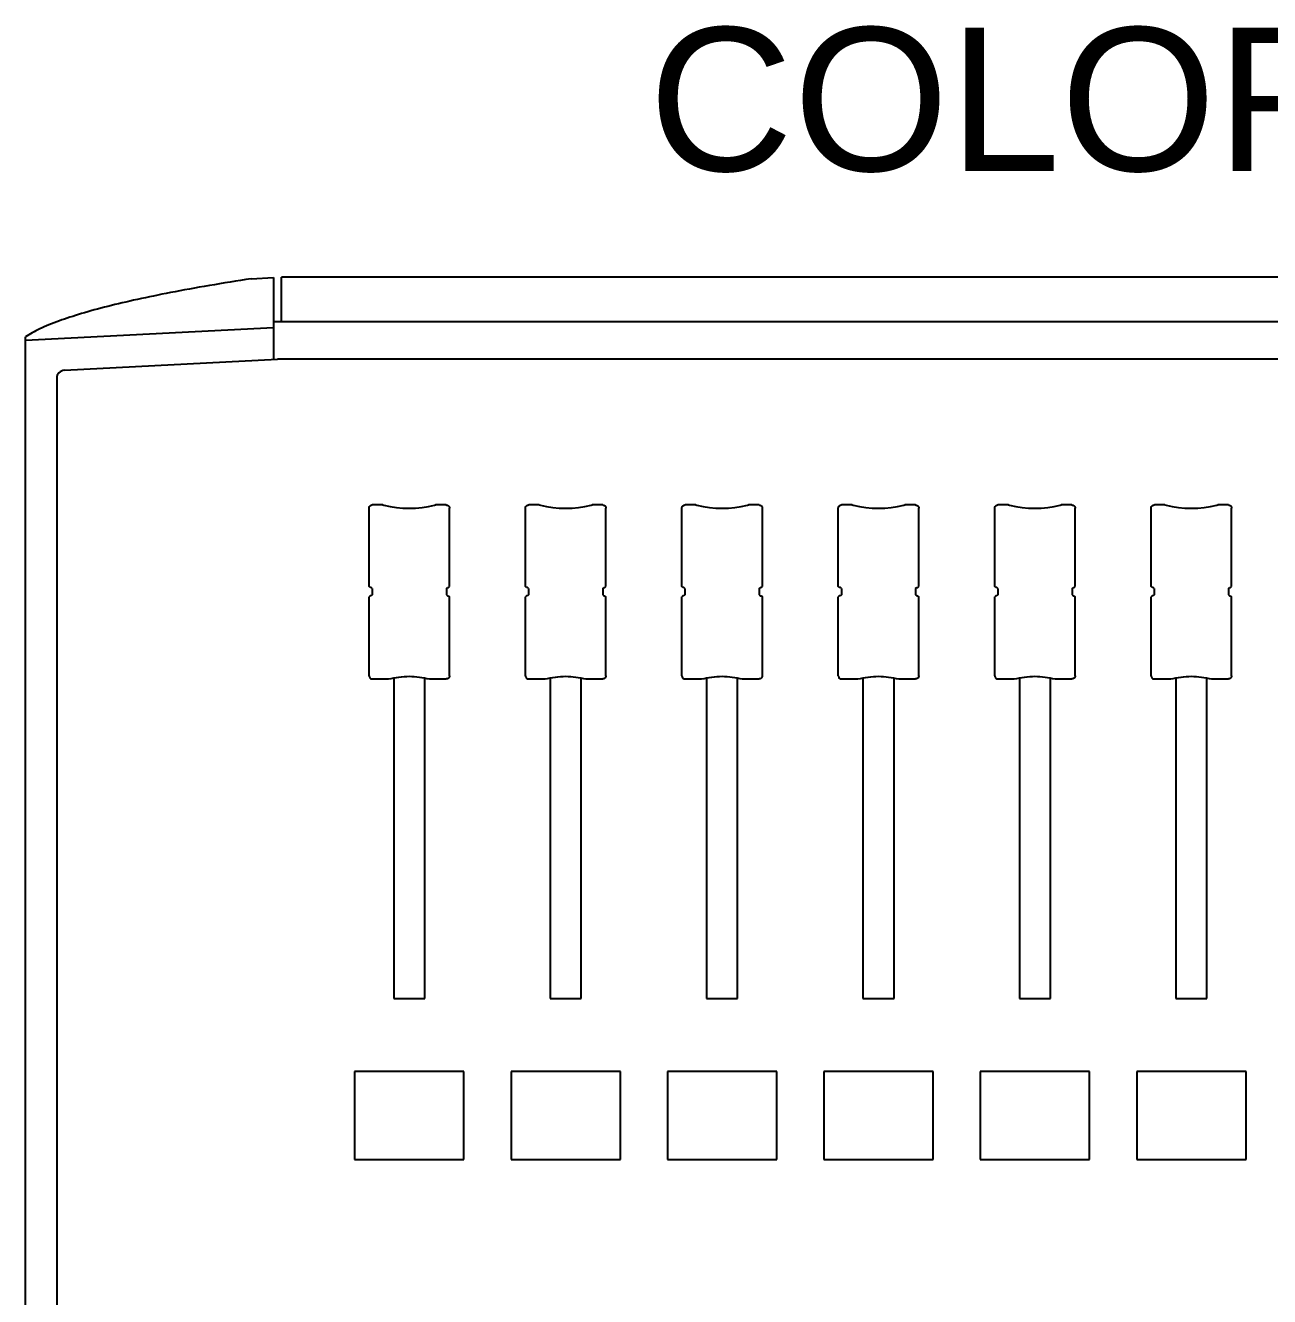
# Model space of a CAD drawing. Extents: x -49 to 275, y -8 to 142.
# Drawn here: x 80.23 to 86.19, y 93.26 to 99.36 of the extents above; entities that cross this region are included whole.
import ezdxf
from ezdxf.enums import TextEntityAlignment as Align

# ---------------------------------------------------------------- set-up
doc = ezdxf.new("R2010")
doc.units = 0
doc.header["$LTSCALE"] = 0.5
doc.header["$MEASUREMENT"] = 0
doc.layers.get('0').update_dxf_attribs({"linetype": 'CONTINUOUS'})
doc.layers.add('RISER', color=7, linetype='CONTINUOUS')
doc.styles.add('ARIAL', font='arial.ttf')

# ---------------------------------------------------------------- blocks, each defined once
blk = doc.blocks.new('*U33')
at = {"layer": 'RISER'}
for p, q in [((-12.0707, 5.3353), (-11.9646, 5.3416)), ((-11.9646, 5.3416), (-11.9646, 4.9486)), ((-11.9252, 5.1291), (-11.9252, 5.3429)), ((11.9252, 5.3429), (-11.9252, 5.3429)), ((11.9646, 5.1291), (-11.9646, 5.1291)), ((-13.1535, 5.0404), (-11.9646, 5.1022)), ((-13.1535, -5.0567), (-13.1535, 5.0567)), ((-12.9664, 4.8965), (-11.9449, 4.9496)), ((11.9449, 4.9496), (-11.9449, 4.9496)), ((-13.0037, 4.8599), (-13.0037, -5.0616)), ((-11.506, 3.8589), (-11.506, 4.235)), ((-11.4395, 4.2504), (-11.4904, 4.2504)), ((-11.4395, 4.2504), (-11.4345, 4.2498)), ((-11.1915, 4.2498), (-11.1865, 4.2504)), ((-11.1356, 4.2504), (-11.1865, 4.2504)), ((-11.12, 3.8589), (-11.12, 4.235)), ((-10.756, 3.8589), (-10.756, 4.235)), ((-10.6895, 4.2504), (-10.7404, 4.2504)), ((-10.6895, 4.2504), (-10.6845, 4.2498)), ((-10.4415, 4.2498), (-10.4365, 4.2504)), ((-10.3856, 4.2504), (-10.4365, 4.2504)), ((-10.37, 3.8589), (-10.37, 4.235)), ((-10.006, 3.8589), (-10.006, 4.235)), ((-9.9394, 4.2504), (-9.9904, 4.2504)), ((-9.9394, 4.2504), (-9.9345, 4.2498)), ((-9.6915, 4.2498), (-9.6865, 4.2504)), ((-9.6356, 4.2504), (-9.6865, 4.2504)), ((-9.62, 3.8589), (-9.62, 4.235)), ((-9.256, 3.8589), (-9.256, 4.235)), ((-9.1894, 4.2504), (-9.2404, 4.2504)), ((-9.1894, 4.2504), (-9.1845, 4.2498)), ((-8.9415, 4.2498), (-8.9365, 4.2504)), ((-8.8856, 4.2504), (-8.9365, 4.2504)), ((-8.87, 3.8589), (-8.87, 4.235)), ((-8.506, 3.8589), (-8.506, 4.235)), ((-8.4394, 4.2504), (-8.4904, 4.2504)), ((-8.4394, 4.2504), (-8.4345, 4.2498)), ((-8.1915, 4.2498), (-8.1865, 4.2504)), ((-8.1356, 4.2504), (-8.1865, 4.2504)), ((-8.12, 3.8589), (-8.12, 4.235)), ((-7.756, 3.8589), (-7.756, 4.235)), ((-7.6894, 4.2504), (-7.7404, 4.2504)), ((-7.6894, 4.2504), (-7.6845, 4.2498)), ((-7.4415, 4.2498), (-7.4365, 4.2504)), ((-7.3856, 4.2504), (-7.4365, 4.2504)), ((-7.37, 3.8589), (-7.37, 4.235)), ((-11.501, 3.8539), (-11.506, 3.8589)), ((-11.496, 3.8539), (-11.501, 3.8539)), ((-11.491, 3.849), (-11.496, 3.8539)), ((-11.491, 3.849), (-11.491, 3.8192)), ((-11.135, 3.849), (-11.13, 3.8539)), ((-11.135, 3.849), (-11.135, 3.8192)), ((-11.13, 3.8539), (-11.125, 3.8539)), ((-11.125, 3.8539), (-11.12, 3.8589)), ((-10.751, 3.8539), (-10.756, 3.8589)), ((-10.746, 3.8539), (-10.751, 3.8539)), ((-10.741, 3.849), (-10.746, 3.8539)), ((-10.741, 3.849), (-10.741, 3.8192)), ((-10.385, 3.849), (-10.38, 3.8539)), ((-10.385, 3.849), (-10.385, 3.8192)), ((-10.38, 3.8539), (-10.375, 3.8539)), ((-10.375, 3.8539), (-10.37, 3.8589)), ((-10.001, 3.8539), (-10.006, 3.8589)), ((-9.996, 3.8539), (-10.001, 3.8539)), ((-9.991, 3.849), (-9.996, 3.8539)), ((-9.991, 3.849), (-9.991, 3.8192)), ((-9.635, 3.849), (-9.63, 3.8539)), ((-9.635, 3.849), (-9.635, 3.8192)), ((-9.63, 3.8539), (-9.625, 3.8539)), ((-9.625, 3.8539), (-9.62, 3.8589)), ((-9.251, 3.8539), (-9.256, 3.8589)), ((-9.246, 3.8539), (-9.251, 3.8539)), ((-9.241, 3.849), (-9.246, 3.8539)), ((-9.241, 3.849), (-9.241, 3.8192)), ((-8.885, 3.849), (-8.88, 3.8539)), ((-8.885, 3.849), (-8.885, 3.8192)), ((-8.88, 3.8539), (-8.875, 3.8539)), ((-8.875, 3.8539), (-8.87, 3.8589)), ((-8.501, 3.8539), (-8.506, 3.8589)), ((-8.496, 3.8539), (-8.501, 3.8539)), ((-8.491, 3.849), (-8.496, 3.8539)), ((-8.491, 3.849), (-8.491, 3.8192)), ((-8.135, 3.849), (-8.13, 3.8539)), ((-8.135, 3.849), (-8.135, 3.8192)), ((-8.13, 3.8539), (-8.125, 3.8539)), ((-8.125, 3.8539), (-8.12, 3.8589)), ((-7.751, 3.8539), (-7.756, 3.8589)), ((-7.746, 3.8539), (-7.751, 3.8539)), ((-7.741, 3.849), (-7.746, 3.8539)), ((-7.741, 3.849), (-7.741, 3.8192)), ((-7.385, 3.849), (-7.38, 3.8539)), ((-7.385, 3.849), (-7.385, 3.8192)), ((-7.38, 3.8539), (-7.375, 3.8539)), ((-7.375, 3.8539), (-7.37, 3.8589)), ((-11.501, 3.8142), (-11.506, 3.8093)), ((-11.506, 3.4315), (-11.506, 3.8093)), ((-11.496, 3.8142), (-11.501, 3.8142)), ((-11.491, 3.8192), (-11.496, 3.8142)), ((-11.135, 3.8192), (-11.13, 3.8142)), ((-11.13, 3.8142), (-11.125, 3.8142)), ((-11.125, 3.8142), (-11.12, 3.8093)), ((-11.12, 3.4315), (-11.12, 3.8093)), ((-10.751, 3.8142), (-10.756, 3.8093)), ((-10.756, 3.4315), (-10.756, 3.8093)), ((-10.746, 3.8142), (-10.751, 3.8142)), ((-10.741, 3.8192), (-10.746, 3.8142)), ((-10.385, 3.8192), (-10.38, 3.8142)), ((-10.38, 3.8142), (-10.375, 3.8142)), ((-10.375, 3.8142), (-10.37, 3.8093)), ((-10.37, 3.4315), (-10.37, 3.8093)), ((-10.001, 3.8142), (-10.006, 3.8093)), ((-10.006, 3.4315), (-10.006, 3.8093)), ((-9.996, 3.8142), (-10.001, 3.8142)), ((-9.991, 3.8192), (-9.996, 3.8142)), ((-9.635, 3.8192), (-9.63, 3.8142)), ((-9.63, 3.8142), (-9.625, 3.8142)), ((-9.625, 3.8142), (-9.62, 3.8093)), ((-9.62, 3.4315), (-9.62, 3.8093)), ((-9.251, 3.8142), (-9.256, 3.8093)), ((-9.256, 3.4315), (-9.256, 3.8093)), ((-9.246, 3.8142), (-9.251, 3.8142)), ((-9.241, 3.8192), (-9.246, 3.8142)), ((-8.885, 3.8192), (-8.88, 3.8142)), ((-8.88, 3.8142), (-8.875, 3.8142)), ((-8.875, 3.8142), (-8.87, 3.8093)), ((-8.87, 3.4315), (-8.87, 3.8093)), ((-8.501, 3.8142), (-8.506, 3.8093)), ((-8.506, 3.4315), (-8.506, 3.8093)), ((-8.496, 3.8142), (-8.501, 3.8142)), ((-8.491, 3.8192), (-8.496, 3.8142)), ((-8.135, 3.8192), (-8.13, 3.8142)), ((-8.13, 3.8142), (-8.125, 3.8142)), ((-8.125, 3.8142), (-8.12, 3.8093)), ((-8.12, 3.4315), (-8.12, 3.8093)), ((-7.751, 3.8142), (-7.756, 3.8093)), ((-7.756, 3.4315), (-7.756, 3.8093)), ((-7.746, 3.8142), (-7.751, 3.8142)), ((-7.741, 3.8192), (-7.746, 3.8142)), ((-7.385, 3.8192), (-7.38, 3.8142)), ((-7.38, 3.8142), (-7.375, 3.8142)), ((-7.375, 3.8142), (-7.37, 3.8093)), ((-7.37, 3.4315), (-7.37, 3.8093)), ((-11.4904, 3.416), (-11.4283, 3.416)), ((-11.4283, 3.416), (-11.4121, 3.4163)), ((-11.3875, 3.4194), (-11.3875, 1.884)), ((-11.2385, 1.884), (-11.2385, 3.4194)), ((-11.2162, 3.4166), (-11.1949, 3.416)), ((-11.1949, 3.416), (-11.1356, 3.416)), ((-10.7404, 3.416), (-10.6783, 3.416)), ((-10.6783, 3.416), (-10.6621, 3.4163)), ((-10.6375, 3.4194), (-10.6375, 1.884)), ((-10.4885, 1.884), (-10.4885, 3.4194)), ((-10.4662, 3.4166), (-10.4449, 3.416)), ((-10.4449, 3.416), (-10.3856, 3.416)), ((-9.9904, 3.416), (-9.9283, 3.416)), ((-9.9283, 3.416), (-9.9121, 3.4163)), ((-9.8875, 3.4194), (-9.8875, 1.884)), ((-9.7385, 1.884), (-9.7385, 3.4194)), ((-9.7162, 3.4166), (-9.6949, 3.416)), ((-9.6949, 3.416), (-9.6356, 3.416)), ((-9.2404, 3.416), (-9.1783, 3.416)), ((-9.1783, 3.416), (-9.1621, 3.4163)), ((-9.1375, 3.4194), (-9.1375, 1.884)), ((-8.9885, 1.884), (-8.9885, 3.4194)), ((-8.9662, 3.4166), (-8.9449, 3.416)), ((-8.9449, 3.416), (-8.8856, 3.416)), ((-8.4904, 3.416), (-8.4283, 3.416)), ((-8.4283, 3.416), (-8.4121, 3.4163)), ((-8.3875, 3.4194), (-8.3875, 1.884)), ((-8.2385, 1.884), (-8.2385, 3.4194)), ((-8.2162, 3.4166), (-8.1949, 3.416)), ((-8.1949, 3.416), (-8.1356, 3.416)), ((-7.7404, 3.416), (-7.6783, 3.416)), ((-7.6783, 3.416), (-7.6621, 3.4163)), ((-7.6375, 3.4194), (-7.6375, 1.884)), ((-7.4885, 1.884), (-7.4885, 3.4194)), ((-7.4662, 3.4166), (-7.4449, 3.416)), ((-7.4449, 3.416), (-7.3856, 3.416)), ((-11.3875, 1.884), (-11.2385, 1.884)), ((-10.6375, 1.884), (-10.4885, 1.884)), ((-9.8875, 1.884), (-9.7385, 1.884)), ((-9.1375, 1.884), (-8.9885, 1.884)), ((-8.3875, 1.884), (-8.2385, 1.884)), ((-7.6375, 1.884), (-7.4885, 1.884)), ((-11.051, 1.5327), (-11.575, 1.5327)), ((-11.575, 1.5327), (-11.575, 1.1118)), ((-11.051, 1.1118), (-11.051, 1.5327)), ((-10.301, 1.5327), (-10.825, 1.5327)), ((-10.825, 1.5327), (-10.825, 1.1118)), ((-10.301, 1.1118), (-10.301, 1.5327)), ((-9.551, 1.5327), (-10.075, 1.5327)), ((-10.075, 1.5327), (-10.075, 1.1118)), ((-9.551, 1.1118), (-9.551, 1.5327)), ((-8.801, 1.5327), (-9.325, 1.5327)), ((-9.325, 1.5327), (-9.325, 1.1118)), ((-8.801, 1.1118), (-8.801, 1.5327)), ((-8.051, 1.5327), (-8.575, 1.5327)), ((-8.575, 1.5327), (-8.575, 1.1118)), ((-8.051, 1.1118), (-8.051, 1.5327)), ((-7.301, 1.5327), (-7.825, 1.5327)), ((-7.825, 1.5327), (-7.825, 1.1118)), ((-7.301, 1.1118), (-7.301, 1.5327)), ((-11.575, 1.1118), (-11.051, 1.1118)), ((-10.825, 1.1118), (-10.301, 1.1118)), ((-10.075, 1.1118), (-9.551, 1.1118)), ((-9.325, 1.1118), (-8.801, 1.1118)), ((-8.575, 1.1118), (-8.051, 1.1118)), ((-7.825, 1.1118), (-7.301, 1.1118))]:
    blk.add_line(p, q, dxfattribs=at)
for centre, radius, start, end in [((-12.9645, 4.8573), 0.0392, 92.77375, 179.79833), ((-11.313, 4.7385), 0.5036, 256.0343, 283.9657), ((-10.563, 4.7385), 0.5036, 256.0343, 283.9657), ((-9.813, 4.7385), 0.5036, 256.0343, 283.9657), ((-9.063, 4.7385), 0.5036, 256.0343, 283.9657), ((-8.313, 4.7385), 0.5036, 256.0343, 283.9657), ((-7.563, 4.7385), 0.5036, 256.0343, 283.9657)]:
    blk.add_arc(centre, radius, start, end, dxfattribs=at)
for points, knots in [([(-12.0707, 5.3353), (-12.1387, 5.3246), (-12.275, 5.3029), (-12.4568, 5.2696), (-12.6195, 5.2362), (-12.7626, 5.2026), (-12.8879, 5.1682), (-12.9975, 5.1321), (-13.0894, 5.0948), (-13.1321, 5.0694), (-13.1535, 5.0567)], [0, 0, 0, 0, 0.125281, 0.251368, 0.369432, 0.48749, 0.609014, 0.730544, 0.864741, 1, 1, 1, 1]), ([(-11.506, 4.235), (-11.5058, 4.2367), (-11.5055, 4.2402), (-11.5028, 4.2448), (-11.4988, 4.2483), (-11.4944, 4.2502), (-11.4915, 4.2504), (-11.4904, 4.2504)], [0, 0, 0, 0, 0.214856, 0.429664, 0.644194, 0.85861, 1, 1, 1, 1]), ([(-11.1356, 4.2504), (-11.1338, 4.2503), (-11.1303, 4.2499), (-11.1257, 4.2473), (-11.1221, 4.2433), (-11.1203, 4.239), (-11.1201, 4.2361), (-11.12, 4.235)], [0, 0, 0, 0, 0.214811, 0.429658, 0.644213, 0.858624, 1, 1, 1, 1]), ([(-10.756, 4.235), (-10.7558, 4.2367), (-10.7555, 4.2402), (-10.7528, 4.2448), (-10.7488, 4.2483), (-10.7444, 4.2502), (-10.7415, 4.2504), (-10.7404, 4.2504)], [0, 0, 0, 0, 0.214856, 0.429664, 0.644194, 0.85861, 1, 1, 1, 1]), ([(-10.3856, 4.2504), (-10.3838, 4.2503), (-10.3803, 4.2499), (-10.3757, 4.2473), (-10.3721, 4.2433), (-10.3703, 4.239), (-10.3701, 4.2361), (-10.37, 4.235)], [0, 0, 0, 0, 0.214811, 0.429658, 0.644213, 0.858624, 1, 1, 1, 1]), ([(-10.006, 4.235), (-10.0058, 4.2367), (-10.0055, 4.2402), (-10.0028, 4.2448), (-9.9988, 4.2483), (-9.9944, 4.2502), (-9.9915, 4.2504), (-9.9904, 4.2504)], [0, 0, 0, 0, 0.214856, 0.429664, 0.644194, 0.85861, 1, 1, 1, 1]), ([(-9.6356, 4.2504), (-9.6338, 4.2503), (-9.6303, 4.2499), (-9.6257, 4.2473), (-9.6221, 4.2433), (-9.6203, 4.239), (-9.6201, 4.2361), (-9.62, 4.235)], [0, 0, 0, 0, 0.214811, 0.429658, 0.644213, 0.858624, 1, 1, 1, 1]), ([(-9.256, 4.235), (-9.2558, 4.2367), (-9.2555, 4.2402), (-9.2528, 4.2448), (-9.2488, 4.2483), (-9.2444, 4.2502), (-9.2415, 4.2504), (-9.2404, 4.2504)], [0, 0, 0, 0, 0.214856, 0.429664, 0.644194, 0.85861, 1, 1, 1, 1]), ([(-8.8856, 4.2504), (-8.8838, 4.2503), (-8.8803, 4.2499), (-8.8757, 4.2473), (-8.8721, 4.2433), (-8.8703, 4.239), (-8.8701, 4.2361), (-8.87, 4.235)], [0, 0, 0, 0, 0.214811, 0.429658, 0.644213, 0.858624, 1, 1, 1, 1]), ([(-8.506, 4.235), (-8.5058, 4.2367), (-8.5055, 4.2402), (-8.5028, 4.2448), (-8.4988, 4.2483), (-8.4944, 4.2502), (-8.4915, 4.2504), (-8.4904, 4.2504)], [0, 0, 0, 0, 0.214856, 0.429664, 0.644194, 0.85861, 1, 1, 1, 1]), ([(-8.1356, 4.2504), (-8.1338, 4.2503), (-8.1303, 4.2499), (-8.1257, 4.2473), (-8.1221, 4.2433), (-8.1203, 4.239), (-8.1201, 4.2361), (-8.12, 4.235)], [0, 0, 0, 0, 0.214811, 0.429658, 0.644213, 0.858624, 1, 1, 1, 1]), ([(-7.756, 4.235), (-7.7558, 4.2367), (-7.7555, 4.2402), (-7.7528, 4.2448), (-7.7488, 4.2483), (-7.7444, 4.2502), (-7.7415, 4.2504), (-7.7404, 4.2504)], [0, 0, 0, 0, 0.214856, 0.429664, 0.644194, 0.85861, 1, 1, 1, 1]), ([(-7.3856, 4.2504), (-7.3838, 4.2503), (-7.3803, 4.2499), (-7.3757, 4.2473), (-7.3721, 4.2433), (-7.3703, 4.239), (-7.3701, 4.2361), (-7.37, 4.235)], [0, 0, 0, 0, 0.214811, 0.429658, 0.644213, 0.858624, 1, 1, 1, 1]), ([(-11.506, 3.4315), (-11.5058, 3.4298), (-11.5055, 3.4263), (-11.5028, 3.4217), (-11.4988, 3.4182), (-11.4944, 3.4163), (-11.4915, 3.4161), (-11.4904, 3.416)], [0, 0, 0, 0, 0.214856, 0.429664, 0.644194, 0.85861, 1, 1, 1, 1]), ([(-11.4121, 3.4163), (-11.3791, 3.4225), (-11.3138, 3.4348), (-11.2485, 3.4226), (-11.2162, 3.4166)], [0, 0, 0, 0, 0.505891, 1, 1, 1, 1]), ([(-11.12, 3.4315), (-11.1202, 3.4298), (-11.1205, 3.4263), (-11.1232, 3.4217), (-11.1272, 3.4182), (-11.1315, 3.4163), (-11.1344, 3.4161), (-11.1356, 3.416)], [0, 0, 0, 0, 0.214856, 0.429664, 0.644194, 0.85861, 1, 1, 1, 1]), ([(-10.756, 3.4315), (-10.7558, 3.4298), (-10.7555, 3.4263), (-10.7528, 3.4217), (-10.7488, 3.4182), (-10.7444, 3.4163), (-10.7415, 3.4161), (-10.7404, 3.416)], [0, 0, 0, 0, 0.214856, 0.429664, 0.644194, 0.85861, 1, 1, 1, 1]), ([(-10.6621, 3.4163), (-10.6291, 3.4225), (-10.5638, 3.4348), (-10.4985, 3.4226), (-10.4662, 3.4166)], [0, 0, 0, 0, 0.505891, 1, 1, 1, 1]), ([(-10.37, 3.4315), (-10.3702, 3.4298), (-10.3705, 3.4263), (-10.3732, 3.4217), (-10.3772, 3.4182), (-10.3815, 3.4163), (-10.3844, 3.4161), (-10.3856, 3.416)], [0, 0, 0, 0, 0.214856, 0.429664, 0.644194, 0.85861, 1, 1, 1, 1]), ([(-10.006, 3.4315), (-10.0058, 3.4298), (-10.0055, 3.4263), (-10.0028, 3.4217), (-9.9988, 3.4182), (-9.9944, 3.4163), (-9.9915, 3.4161), (-9.9904, 3.416)], [0, 0, 0, 0, 0.214856, 0.429664, 0.644194, 0.85861, 1, 1, 1, 1]), ([(-9.9121, 3.4163), (-9.8791, 3.4225), (-9.8138, 3.4348), (-9.7485, 3.4226), (-9.7162, 3.4166)], [0, 0, 0, 0, 0.505891, 1, 1, 1, 1]), ([(-9.62, 3.4315), (-9.6202, 3.4298), (-9.6205, 3.4263), (-9.6232, 3.4217), (-9.6272, 3.4182), (-9.6315, 3.4163), (-9.6344, 3.4161), (-9.6356, 3.416)], [0, 0, 0, 0, 0.214856, 0.429664, 0.644194, 0.85861, 1, 1, 1, 1]), ([(-9.256, 3.4315), (-9.2558, 3.4298), (-9.2555, 3.4263), (-9.2528, 3.4217), (-9.2488, 3.4182), (-9.2444, 3.4163), (-9.2415, 3.4161), (-9.2404, 3.416)], [0, 0, 0, 0, 0.214856, 0.429664, 0.644194, 0.85861, 1, 1, 1, 1]), ([(-9.1621, 3.4163), (-9.1291, 3.4225), (-9.0638, 3.4348), (-8.9985, 3.4226), (-8.9662, 3.4166)], [0, 0, 0, 0, 0.505891, 1, 1, 1, 1]), ([(-8.87, 3.4315), (-8.8702, 3.4298), (-8.8705, 3.4263), (-8.8732, 3.4217), (-8.8772, 3.4182), (-8.8815, 3.4163), (-8.8844, 3.4161), (-8.8856, 3.416)], [0, 0, 0, 0, 0.214856, 0.429664, 0.644194, 0.85861, 1, 1, 1, 1]), ([(-8.506, 3.4315), (-8.5058, 3.4298), (-8.5055, 3.4263), (-8.5028, 3.4217), (-8.4988, 3.4182), (-8.4944, 3.4163), (-8.4915, 3.4161), (-8.4904, 3.416)], [0, 0, 0, 0, 0.214856, 0.429664, 0.644194, 0.85861, 1, 1, 1, 1]), ([(-8.4121, 3.4163), (-8.3791, 3.4225), (-8.3138, 3.4348), (-8.2485, 3.4226), (-8.2162, 3.4166)], [0, 0, 0, 0, 0.505891, 1, 1, 1, 1]), ([(-8.12, 3.4315), (-8.1202, 3.4298), (-8.1205, 3.4263), (-8.1232, 3.4217), (-8.1272, 3.4182), (-8.1315, 3.4163), (-8.1344, 3.4161), (-8.1356, 3.416)], [0, 0, 0, 0, 0.214856, 0.429664, 0.644194, 0.85861, 1, 1, 1, 1]), ([(-7.756, 3.4315), (-7.7558, 3.4298), (-7.7555, 3.4263), (-7.7528, 3.4217), (-7.7488, 3.4182), (-7.7444, 3.4163), (-7.7415, 3.4161), (-7.7404, 3.416)], [0, 0, 0, 0, 0.214856, 0.429664, 0.644194, 0.85861, 1, 1, 1, 1]), ([(-7.6621, 3.4163), (-7.6291, 3.4225), (-7.5638, 3.4348), (-7.4985, 3.4226), (-7.4662, 3.4166)], [0, 0, 0, 0, 0.505891, 1, 1, 1, 1]), ([(-7.37, 3.4315), (-7.3702, 3.4298), (-7.3705, 3.4263), (-7.3732, 3.4217), (-7.3772, 3.4182), (-7.3815, 3.4163), (-7.3844, 3.4161), (-7.3856, 3.416)], [0, 0, 0, 0, 0.214856, 0.429664, 0.644194, 0.85861, 1, 1, 1, 1])]:
    blk.add_open_spline(points, degree=3, knots=knots, dxfattribs=at)
at = {"layer": 'RISER', "color": 1, "insert": (0, 5.8429), "char_height": 0.6875, "attachment_point": 8, "style": 'ARIAL'}
blk.add_mtext('COLORSOURCE 40 AV CONTROL CONSOLE', dxfattribs=at)
at = {"layer": 'RISER', "color": 1, "style": 'ARIAL'}
blk.add_attdef('STATIONID', text='', height=0.6875, dxfattribs=at).set_placement((0, 6.9429), align=Align.CENTER)
blk.add_attdef('DRAWINGREF', text='', height=0.6875, dxfattribs=at).set_placement((0, -6.1428), align=Align.TOP_CENTER)

msp = doc.modelspace()

# ---------------------------------------------------------------- block references
msp.add_blockref('*U33', (93.3789, 92.8083))

doc.saveas('drawing.dxf')
